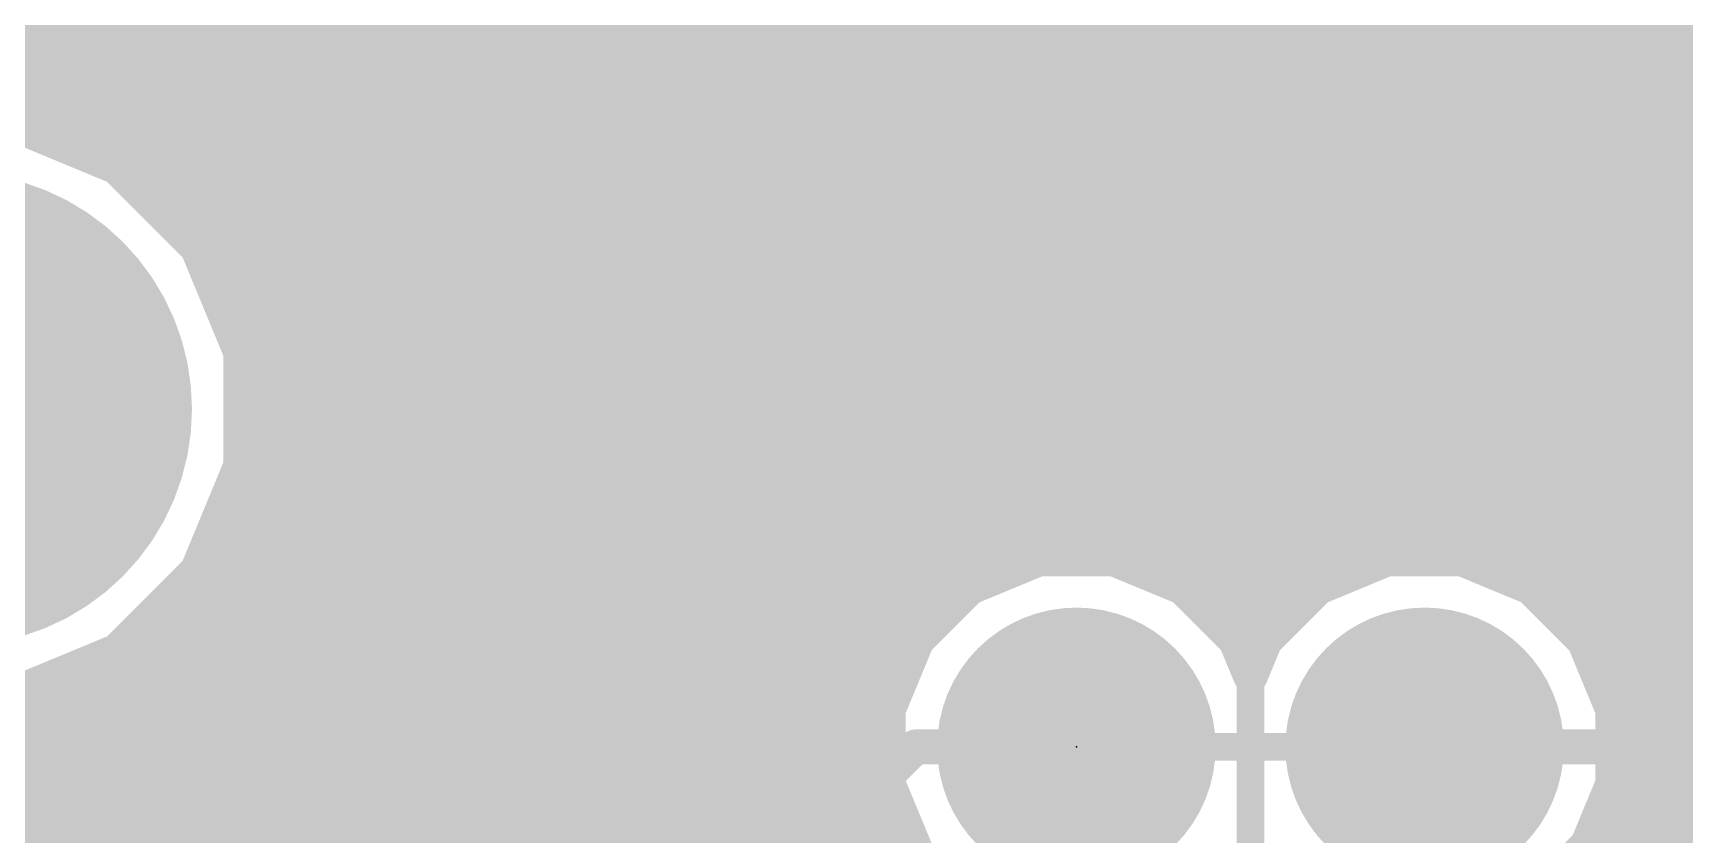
# Model space of a CAD drawing. Extents: x -0.3 to 61.8, y 0 to 38.4.
# Drawn here: x 10.17 to 22.22, y 19.68 to 25.53 of the extents above; entities that cross this region are included whole.
import ezdxf

# ---------------------------------------------------------------- set-up
doc = ezdxf.new("R2010")
doc.units = 0
for name, color, linetype in [('1', 22, 'CONTINUOUS'), ('16', 175, 'CONTINUOUS'), ('17', 82, 'CONTINUOUS'), ('21', 7, 'CONTINUOUS'), ('23', 7, 'CONTINUOUS'), ('29', 253, 'CONTINUOUS'), ('30', 253, 'CONTINUOUS')]:
    doc.layers.add(name, color=color, linetype=linetype)

# ---------------------------------------------------------------- blocks, each defined once
blk = doc.blocks.new('ROUNDP')
at = {"const_width": 0.5}
blk.add_lwpolyline([(0, -0.25, 1), (0, 0.25, 1), (0, -0.25)], format="xyb", dxfattribs=at)

msp = doc.modelspace()

# ---------------------------------------------------------------- linework, layer by layer
at = {"layer": '1', "const_width": 0.254}
for points in [[(16.6062, 20.32), (14.3002, 18.014)], [(17.78, 20.32), (16.6062, 20.32)], [(20.32, 20.32), (22.606, 20.32)], [(20.32, 18.415), (21.717, 19.812)], [(21.717, 19.812), (24.096, 19.812)]]:
    msp.add_lwpolyline(points, dxfattribs=at)
at = {"layer": '1', "const_width": 0.127}
for points in [[(16.6062, 20.3835, 1), (16.6062, 20.2565)], [(16.6511, 20.2751, 1), (16.5613, 20.3649)], [(17.78, 20.2565, 1), (17.78, 20.3835)], [(20.32, 20.3835, 1), (20.32, 20.2565)], [(21.717, 19.8755, 1), (21.717, 19.7485)], [(21.7619, 19.7671, 1), (21.6721, 19.8569)]]:
    msp.add_lwpolyline(points, format="xyb", dxfattribs=at)
at = {"layer": '16', "const_width": 0.254}
for points in [[(4.318, 25.654), (33.6042, 25.654)], [(4.318, 25.4), (33.6042, 25.4)], [(4.318, 25.146), (33.6042, 25.146)], [(4.318, 24.892), (33.6042, 24.892)], [(10.781, 24.5495), (10.0155, 24.8666)], [(10.5674, 24.638), (33.6042, 24.638)], [(11.3669, 23.9636), (10.781, 24.5495)], [(10.9465, 24.384), (33.6042, 24.384)], [(11.2005, 24.13), (33.6042, 24.13)], [(11.684, 23.1981), (11.3669, 23.9636)], [(11.4032, 23.876), (33.6042, 23.876)], [(11.5084, 23.622), (33.6042, 23.622)], [(11.6136, 23.368), (33.6042, 23.368)], [(11.684, 22.3695), (11.684, 23.1981)], [(11.684, 23.114), (33.6042, 23.114)], [(11.684, 22.86), (33.6042, 22.86)], [(11.684, 22.606), (33.6042, 22.606)], [(11.3669, 21.604), (11.684, 22.3695)], [(11.6767, 22.352), (33.6042, 22.352)], [(11.5715, 22.098), (33.6042, 22.098)], [(11.4663, 21.844), (33.6042, 21.844)], [(17.5072, 21.6916), (17.0031, 21.4828)], [(18.0528, 21.6916), (17.5072, 21.6916)], [(18.5569, 21.4828), (18.0528, 21.6916)], [(20.0472, 21.6916), (19.5431, 21.4828)], [(20.5928, 21.6916), (20.0472, 21.6916)], [(21.0969, 21.4828), (20.5928, 21.6916)], [(10.781, 21.0181), (11.3669, 21.604)], [(11.3529, 21.59), (17.2619, 21.59)], [(18.2981, 21.59), (19.8019, 21.59)], [(20.8381, 21.59), (28.6594, 21.59)], [(17.0031, 21.4828), (16.6172, 21.0969)], [(18.9428, 21.0969), (18.5569, 21.4828)], [(19.5431, 21.4828), (19.1572, 21.0969)], [(21.4828, 21.0969), (21.0969, 21.4828)], [(11.0989, 21.336), (16.8563, 21.336)], [(18.7037, 21.336), (19.3963, 21.336)], [(21.2437, 21.336), (28.4678, 21.336)], [(16.6172, 21.0969), (16.4084, 20.5928)], [(19.05, 20.8381), (18.9428, 21.0969)], [(19.1572, 21.0969), (19.05, 20.8381)], [(21.6916, 20.5928), (21.4828, 21.0969)], [(10.0155, 20.701), (10.781, 21.0181)], [(10.8449, 21.082), (16.611, 21.082)], [(18.949, 21.082), (19.151, 21.082)], [(21.489, 21.082), (28.3921, 21.082)], [(10.3221, 20.828), (16.5058, 20.828)], [(21.5942, 20.828), (28.4029, 20.828)], [(4.318, 20.574), (16.4084, 20.574)], [(16.4084, 20.5928), (16.4084, 20.0472)], [(21.6916, 20.0472), (21.6916, 20.5928)], [(21.6916, 20.574), (28.4961, 20.574)], [(4.318, 20.32), (16.4084, 20.32)], [(21.6916, 20.32), (28.7288, 20.32)], [(4.318, 20.066), (16.4084, 20.066)], [(16.4084, 20.0472), (16.6172, 19.5431)], [(21.4828, 19.5431), (21.6916, 20.0472)], [(21.6916, 20.066), (33.6042, 20.066)], [(4.318, 19.812), (16.5058, 19.812)], [(21.5942, 19.812), (26.8096, 19.812)], [(4.318, 19.558), (16.611, 19.558)], [(21.489, 19.558), (26.6242, 19.558)]]:
    msp.add_lwpolyline(points, dxfattribs=at)
at = {"layer": '16', "const_width": 0.127}
for points in [[(10.5674, 24.7015, 1), (10.5674, 24.5745)], [(10.8259, 24.5944, 1), (10.7361, 24.5046)], [(10.7567, 24.4908, 1), (10.8053, 24.6082)], [(10.9465, 24.4475, 1), (10.9465, 24.3205)], [(11.2005, 24.1935, 1), (11.2005, 24.0665)], [(11.4256, 23.9879, 1), (11.3082, 23.9393)], [(11.322, 23.9187, 1), (11.4118, 24.0085)], [(11.4032, 23.9395, 1), (11.4032, 23.8125)], [(11.5084, 23.6855, 1), (11.5084, 23.5585)], [(11.6136, 23.4315, 1), (11.6136, 23.3045)], [(11.7475, 23.1981, 1), (11.6205, 23.1981)], [(11.6253, 23.1738, 1), (11.7427, 23.2224)], [(11.684, 23.1775, 1), (11.684, 23.0505)], [(11.684, 22.9235, 1), (11.684, 22.7965)], [(11.684, 22.6695, 1), (11.684, 22.5425)], [(11.6767, 22.4155, 1), (11.6767, 22.2885)], [(11.6205, 22.3695, 1), (11.7475, 22.3695)], [(11.7427, 22.3452, 1), (11.6253, 22.3938)], [(11.5715, 22.1615, 1), (11.5715, 22.0345)], [(11.4663, 21.9075, 1), (11.4663, 21.7805)], [(17.5072, 21.7551, 1), (17.5072, 21.6281)], [(17.5315, 21.6329, 1), (17.4829, 21.7503)], [(18.0771, 21.7503, 1), (18.0285, 21.6329)], [(18.0528, 21.6281, 1), (18.0528, 21.7551)], [(20.0472, 21.7551, 1), (20.0472, 21.6281)], [(20.0715, 21.6329, 1), (20.0229, 21.7503)], [(20.6171, 21.7503, 1), (20.5685, 21.6329)], [(20.5928, 21.6281, 1), (20.5928, 21.7551)], [(11.3529, 21.6535, 1), (11.3529, 21.5265)], [(11.3082, 21.6283, 1), (11.4256, 21.5797)], [(11.4118, 21.5591, 1), (11.322, 21.6489)], [(17.2619, 21.5265, 1), (17.2619, 21.6535)], [(18.2981, 21.6535, 1), (18.2981, 21.5265)], [(19.8019, 21.5265, 1), (19.8019, 21.6535)], [(20.8381, 21.6535, 1), (20.8381, 21.5265)], [(16.9787, 21.5415, 1), (17.0274, 21.4241)], [(17.048, 21.4379, 1), (16.9581, 21.5277)], [(18.6018, 21.5277, 1), (18.512, 21.4379)], [(18.5326, 21.4241, 1), (18.5812, 21.5415)], [(19.5187, 21.5415, 1), (19.5674, 21.4241)], [(19.588, 21.4379, 1), (19.4981, 21.5277)], [(21.1418, 21.5277, 1), (21.052, 21.4379)], [(21.0726, 21.4241, 1), (21.1212, 21.5415)], [(11.0989, 21.3995, 1), (11.0989, 21.2725)], [(16.8563, 21.2725, 1), (16.8563, 21.3995)], [(18.7037, 21.3995, 1), (18.7037, 21.2725)], [(19.3963, 21.2725, 1), (19.3963, 21.3995)], [(21.2437, 21.3995, 1), (21.2437, 21.2725)], [(16.6759, 21.0726, 1), (16.5585, 21.1212)], [(19.0015, 21.1212, 1), (18.8841, 21.0726)], [(19.2159, 21.0726, 1), (19.0985, 21.1212)], [(21.5415, 21.1212, 1), (21.4241, 21.0726)], [(10.7361, 21.063, 1), (10.8259, 20.9732)], [(10.8053, 20.9594, 1), (10.7567, 21.0768)], [(10.8449, 21.1455, 1), (10.8449, 21.0185)], [(16.5723, 21.1418, 1), (16.6621, 21.052)], [(16.611, 21.0185, 1), (16.611, 21.1455)], [(18.949, 21.1455, 1), (18.949, 21.0185)], [(18.8979, 21.052, 1), (18.9877, 21.1418)], [(19.1123, 21.1418, 1), (19.2021, 21.052)], [(19.151, 21.0185, 1), (19.151, 21.1455)], [(21.489, 21.1455, 1), (21.489, 21.0185)], [(21.4379, 21.052, 1), (21.5277, 21.1418)], [(10.3221, 20.8915, 1), (10.3221, 20.7645)], [(16.5058, 20.7645, 1), (16.5058, 20.8915)], [(18.9913, 20.8624, 1), (19.1087, 20.8138)], [(18.9913, 20.8138, 1), (19.1087, 20.8624)], [(21.5942, 20.8915, 1), (21.5942, 20.7645)], [(16.4719, 20.5928, 1), (16.3449, 20.5928)], [(16.3497, 20.6171, 1), (16.4671, 20.5685)], [(16.4084, 20.5105, 1), (16.4084, 20.6375)], [(21.7551, 20.5928, 1), (21.6281, 20.5928)], [(21.6916, 20.6375, 1), (21.6916, 20.5105)], [(21.6329, 20.5685, 1), (21.7503, 20.6171)], [(16.4084, 20.2565, 1), (16.4084, 20.3835)], [(21.6916, 20.3835, 1), (21.6916, 20.2565)], [(16.4671, 20.0715, 1), (16.3497, 20.0229)], [(16.4084, 20.0025, 1), (16.4084, 20.1295)], [(21.6916, 20.1295, 1), (21.6916, 20.0025)], [(21.7503, 20.0229, 1), (21.6329, 20.0715)], [(16.3449, 20.0472, 1), (16.4719, 20.0472)], [(21.6281, 20.0472, 1), (21.7551, 20.0472)], [(16.5058, 19.7485, 1), (16.5058, 19.8755)], [(21.5942, 19.8755, 1), (21.5942, 19.7485)], [(16.611, 19.4945, 1), (16.611, 19.6215)], [(21.489, 19.6215, 1), (21.489, 19.4945)]]:
    msp.add_lwpolyline(points, format="xyb", dxfattribs=at)
at = {"layer": '21', "const_width": 0.2032}
for points in [[(15.619, 22.764), (11.719, 22.764)], [(15.619, 10.764), (15.619, 22.764)], [(19.05, 20.32), (19.05, 21.082)], [(19.05, 20.32), (18.796, 20.32)], [(19.05, 19.558), (19.05, 20.32)], [(19.304, 20.32), (19.05, 20.32)]]:
    msp.add_lwpolyline(points, dxfattribs=at)
at = {"layer": '21', "const_width": 0.1016}
for points in [[(11.719, 22.8148, 1), (11.719, 22.7132)], [(15.6698, 22.764, 1), (15.5682, 22.764)], [(15.619, 22.7132, 1), (15.619, 22.8148)], [(19.1008, 21.082, 1), (18.9992, 21.082)], [(18.796, 20.3708, 1), (18.796, 20.2692)], [(19.1008, 20.32, 1), (18.9992, 20.32)], [(19.05, 20.3708, 1), (19.05, 20.2692)], [(18.9992, 20.32, 1), (19.1008, 20.32)], [(19.05, 20.2692, 1), (19.05, 20.3708)], [(19.304, 20.2692, 1), (19.304, 20.3708)]]:
    msp.add_lwpolyline(points, format="xyb", dxfattribs=at)
at = {"layer": '23'}
msp.add_point((17.78, 20.32), dxfattribs=at)

# ---------------------------------------------------------------- block references
at = {"layer": '17'}
for p, xscale, yscale in [((9.6012, 22.7838), 3.302, 3.302), ((9.6012, 22.7838), 3.302, 3.302), ((17.78, 20.32), 1.8796, 1.8796), ((17.78, 20.32), 1.8796, 1.8796), ((20.32, 20.32), 1.8796, 1.8796), ((20.32, 20.32), 1.8796, 1.8796)]:
    msp.add_blockref('ROUNDP', p, dxfattribs=dict(at, xscale=xscale, yscale=yscale))
at = {"layer": '29'}
for p, xscale, yscale in [((9.6012, 22.7838), 3.4544, 3.4544), ((17.78, 20.32), 2.032, 2.032), ((20.32, 20.32), 2.032, 2.032)]:
    msp.add_blockref('ROUNDP', p, dxfattribs=dict(at, xscale=xscale, yscale=yscale))
at = {"layer": '30'}
for p, xscale, yscale in [((9.6012, 22.7838), 3.4544, 3.4544), ((17.78, 20.32), 2.032, 2.032), ((20.32, 20.32), 2.032, 2.032)]:
    msp.add_blockref('ROUNDP', p, dxfattribs=dict(at, xscale=xscale, yscale=yscale))

doc.saveas('drawing.dxf')
